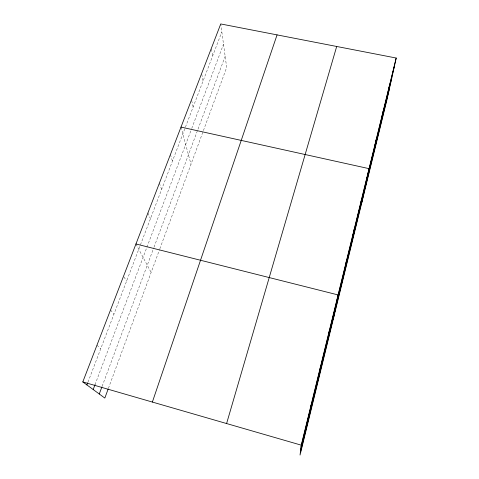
<?xml version="1.0" encoding="UTF-8"?>
<svg xmlns="http://www.w3.org/2000/svg" width="479" height="479" viewBox="0 0 479 479"><rect width="100%" height="100%" fill="white"/><g stroke="black" fill="none" stroke-linecap="round" stroke-linejoin="round"><path stroke-width="0.36" stroke-dasharray="2.4 1.8" d="M108.398 388.367L159.585 249.505M159.842 248.811L226.687 67.461L220.747 23.95M102.129 386.331L153.741 247.877M153.999 247.182L225.16 56.294M95.01 384.715L191.456 129.168M191.72 128.474L223.513 44.224M87.968 382.152L221.831 31.907M96.968 345.155L100.71 348.814M110.523 309.979L113.93 314.224M123.893 276.88L126.6 281.065M135.952 243.979L151.119 272.467M147.897 212.981L150.436 218.705M159.369 183.218L161.657 189.343M170.392 154.609L172.452 161.106M181.002 127.091L190.995 164.285M191.672 100.53L193.139 106.973M201.755 74.245L203.06 81.023M211.473 49.002L212.616 56.019"/><path stroke-width="0.72" d="M396.199 58.031L301.249 445.153L300.046 455.05L386.834 100.189L396.199 58.031L220.747 23.95L82.801 381.919L104.823 398.067L108.146 389.062M310.685 407.617L311.105 404.989M319.912 369.968L320.511 366.639M328.738 333.959L329.498 329.989M333.21 319.451L338.096 294.926L135.952 243.979M345.293 266.438L346.335 261.348M353.059 234.74L354.226 229.166M360.519 204.311L361.801 198.3M361.585 203.425L369.07 168.656L181.002 127.091M374.782 146.125L376.26 139.329M381.607 118.301L383.17 111.164M388.164 91.531L389.81 84.082M301.028 447.009L394.48 65.767M300.68 449.835L391.828 77.712M300.351 452.565L389.229 89.399M226.597 423.544L336.695 46.469M152.37 402.061L277.06 34.889M99.267 393.995L101.865 387.026M93.189 389.535L95.01 384.715M86.903 384.93L87.699 382.847M82.801 381.919L301.249 445.153"/></g></svg>
